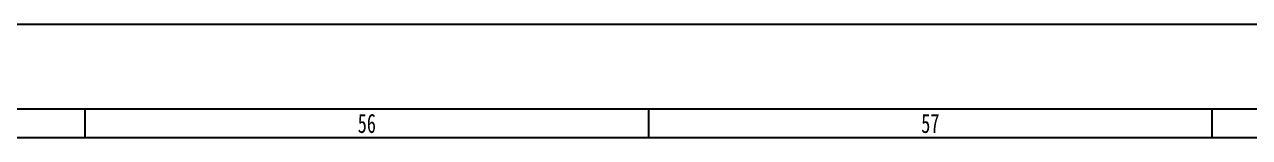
# Model space of a CAD drawing. Header units: inches. Extents: x 47316 to 59086, y 3141 to 11743.
# Drawn here: x 55757.1 to 55974.5, y 9053.5 to 9073.5 of the extents above; entities that cross this region are included whole.
import ezdxf

# ---------------------------------------------------------------- set-up
doc = ezdxf.new("R2010")
doc.units = ezdxf.units.IN
doc.header["$MEASUREMENT"] = 0
doc.styles.add('MtX_FangSong_GB2312', font='')
doc.styles.get('MtX_FangSong_GB2312').set_extended_font_data('FangSong_GB2312')

msp = doc.modelspace()

# ---------------------------------------------------------------- linework, layer by layer
at = {"color": 0, "lineweight": -2}
for p, q in [((56191.93, 9073.45), (50247.93, 9073.45)), ((56067.93, 9058.45), (50267.93, 9058.45)), ((55767.93, 9053.45), (55767.93, 9058.45)), ((55867.93, 9053.45), (55867.93, 9058.45)), ((55967.93, 9053.45), (55967.93, 9058.45)), ((50267.93, 9053.45), (56171.93, 9053.45))]:
    msp.add_line(p, q, dxfattribs=at)

# ---------------------------------------------------------------- texts
at = {"color": 0, "lineweight": -2, "style": 'MtX_FangSong_GB2312', "width": 0.7}
for s, p in [('56', (55816.28, 9054.25)), ('57', (55916.28, 9054.25))]:
    msp.add_text(s, height=3.4, dxfattribs=at).set_placement(p)

doc.saveas('drawing.dxf')
